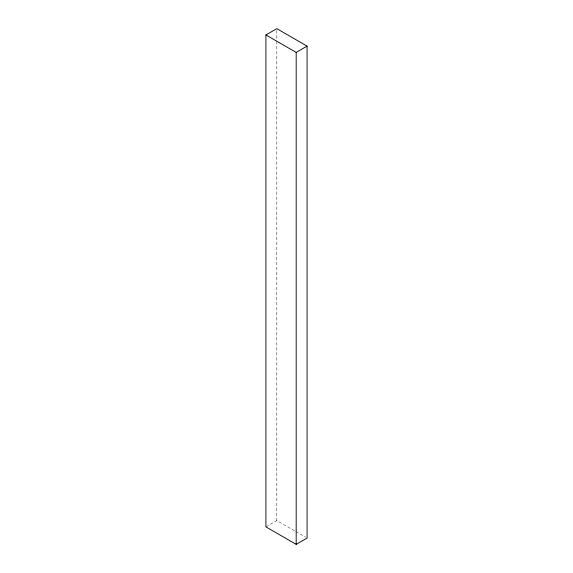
<?xml version="1.0" encoding="UTF-8"?>
<svg xmlns="http://www.w3.org/2000/svg" width="573" height="573" viewBox="0 0 573 573"><rect width="100%" height="100%" fill="white"/><g stroke="black" fill="none" stroke-linecap="round" stroke-linejoin="round"><path stroke-width="0.43" stroke-dasharray="2.87 2.15" d="M265.922 526.881L276.816 520.592L294.973 531.071M295.725 531.508L305.559 537.188M276.816 30.441L276.816 40.275M276.816 41.17L276.816 520.592"/><path stroke-width="0.86" d="M265.922 34.939L276.816 28.65L307.078 46.119L307.078 538.061L296.184 544.35L265.922 526.881L265.922 34.939L296.184 52.408L307.078 46.119M296.184 52.408L296.184 544.35"/></g></svg>
